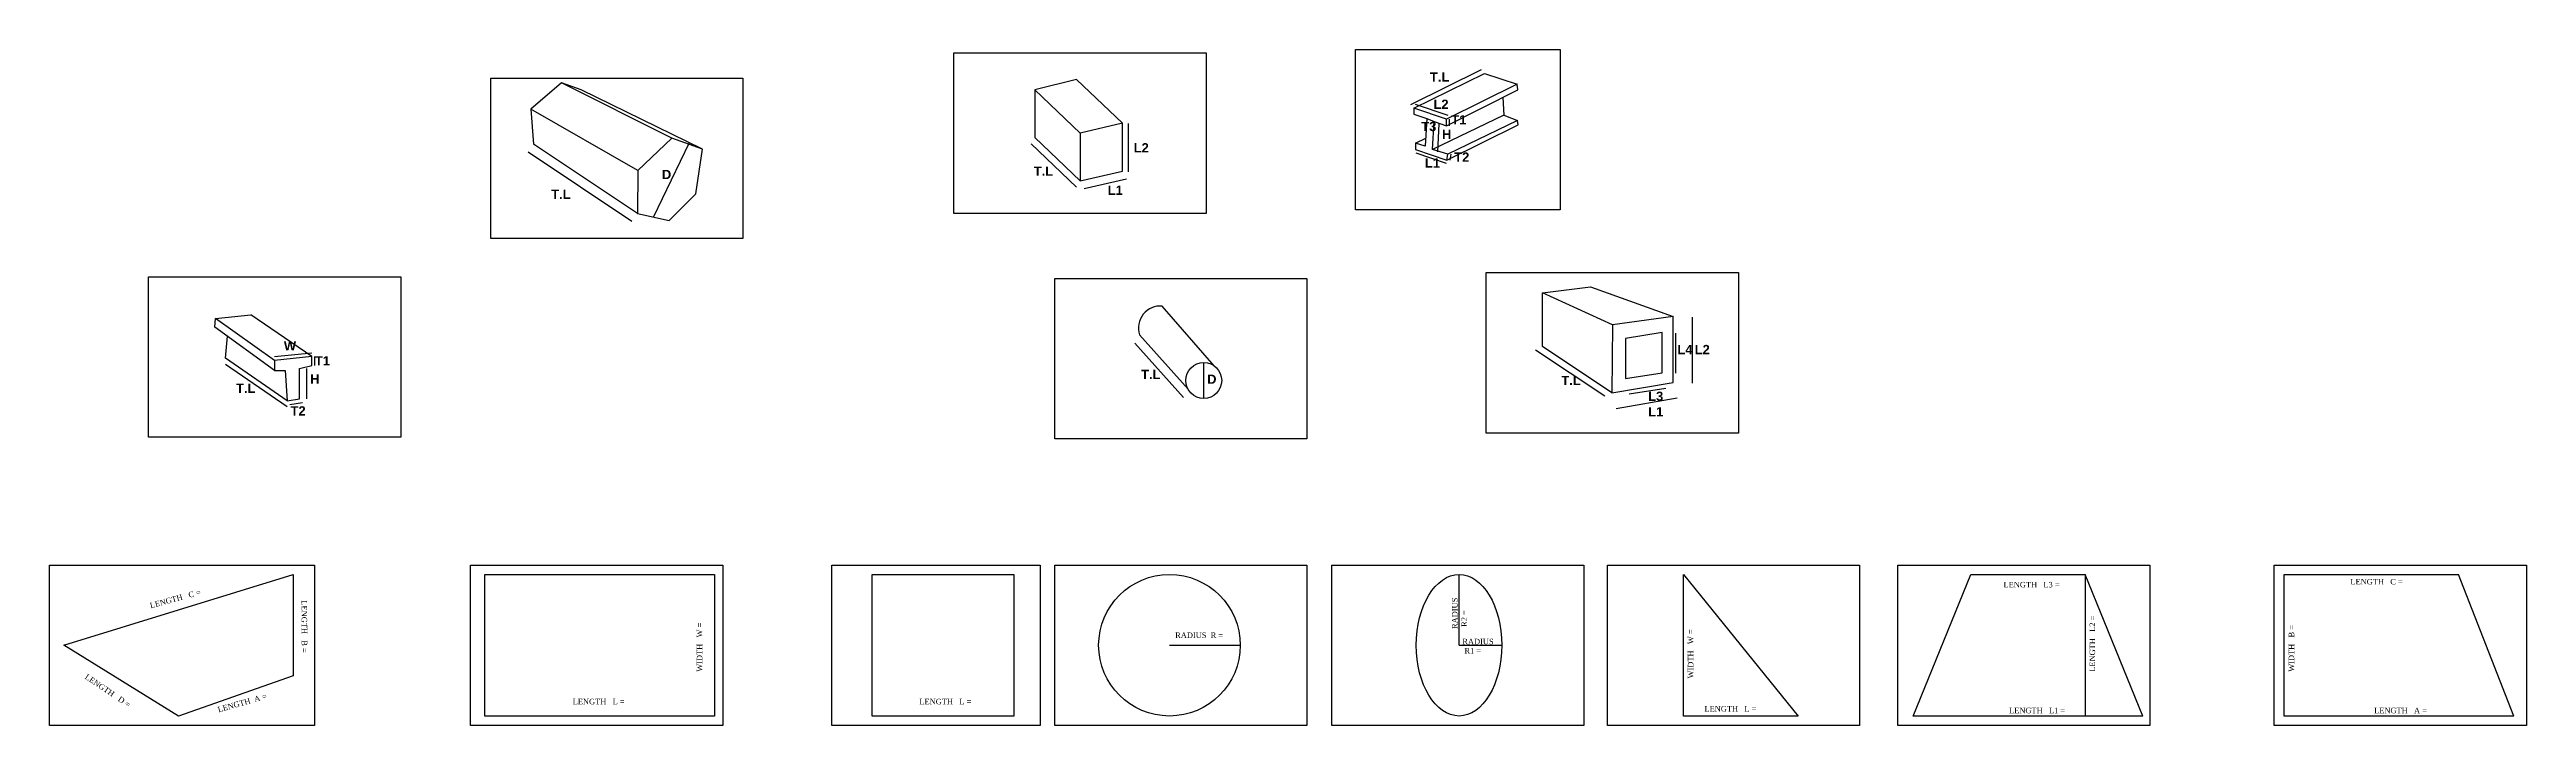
# Model space of a CAD drawing. Header units: millimetres. Extents: x -5197 to 8164, y 1159 to 4808.
import ezdxf

# ---------------------------------------------------------------- set-up
doc = ezdxf.new("R2010")
doc.units = ezdxf.units.MM
doc.styles.get("Standard").update_dxf_attribs({"font": 'arial.ttf'})

msp = doc.modelspace()

# ---------------------------------------------------------------- linework, layer by layer
at = {"lineweight": 30}
for p, q in [((2146, 4511), (2527, 4699)), ((2348, 4452), (2172, 4511)), ((2233, 4435), (2271, 4419)), ((2355, 4396), (2355, 4431)), ((-1940, 3903), (-1745, 4305)), ((98, 4299), (342, 4065)), ((623, 4148), (623, 4409)), ((2291, 4256), (2298, 4407)), ((-2056, 3880), (-2616, 4254)), ((2173, 4250), (2336, 4194)), ((2358, 4211), (2363, 4242)), ((384, 4058), (612, 4109)), ((3666, 3006), (3666, 3362)), ((919, 2930), (658, 3222)), ((3576, 3060), (3576, 3277)), ((-3916, 2879), (-4248, 3108)), ((-3782, 3169), (-3983, 3148)), ((-3810, 2922), (-3810, 3086)), ((-3766, 3102), (-3766, 3151)), ((1029, 2924), (1029, 3117)), ((3193, 2936), (2819, 3185)), ((3324, 2949), (3521, 2979)), ((-3901, 2892), (-3832, 2902)), ((3253, 2870), (3583, 2927))]:
    msp.add_line(p, q, dxfattribs=at)
at = {"color": 1, "lineweight": 30}
for p, q in [((2162, 4490), (2543, 4678)), ((2543, 4678), (2719, 4621)), ((-2435, 4627), (-2601, 4486)), ((-1840, 4329), (-2435, 4627)), ((-2330, 4589), (-2435, 4627)), ((-1675, 4270), (-2330, 4589)), ((342, 4645), (117, 4590)), ((117, 4590), (117, 4333)), ((362, 4356), (117, 4590)), ((590, 4410), (342, 4645)), ((2719, 4621), (2338, 4431)), ((2338, 4396), (2724, 4589)), ((2642, 4548), (2647, 4453)), ((2724, 4589), (2719, 4621)), ((-2023, 4154), (-2601, 4486)), ((-2601, 4486), (-2586, 4296)), ((590, 4410), (362, 4356)), ((590, 4150), (590, 4410)), ((2162, 4490), (2162, 4459)), ((2338, 4431), (2162, 4490)), ((2162, 4459), (2233, 4435)), ((2233, 4435), (2224, 4285)), ((2647, 4453), (2263, 4267)), ((2263, 4267), (2271, 4419)), ((2271, 4419), (2338, 4396)), ((2338, 4396), (2338, 4431)), ((2721, 4425), (2345, 4242)), ((2647, 4453), (2721, 4425)), ((2725, 4401), (2721, 4425)), ((-2026, 3922), (-2586, 4296)), ((-1840, 4329), (-2023, 4154)), ((-1675, 4270), (-1840, 4329)), ((117, 4333), (362, 4099)), ((362, 4356), (362, 4099)), ((2172, 4302), (2227, 4329)), ((2224, 4285), (2172, 4302)), ((2172, 4302), (2172, 4267)), ((2340, 4211), (2725, 4401)), ((-2023, 4154), (-2026, 3922)), ((-1711, 4028), (-1675, 4270)), ((362, 4099), (590, 4150)), ((2172, 4267), (2340, 4211)), ((2345, 4242), (2263, 4267)), ((2340, 4211), (2345, 4242)), ((-1855, 3884), (-1711, 4028)), ((-2026, 3922), (-1855, 3884)), ((2856, 3495), (3115, 3526)), ((2856, 3204), (2856, 3495)), ((3233, 3321), (2856, 3495)), ((3115, 3526), (3561, 3367)), ((-4305, 3309), (-4301, 3355)), ((-4301, 3355), (-4111, 3376)), ((-3983, 3129), (-4301, 3355)), ((-3782, 3151), (-4111, 3376)), ((1085, 3100), (805, 3422)), ((3561, 3367), (3233, 3321)), ((3561, 3011), (3561, 3367)), ((-3983, 3075), (-4305, 3309)), ((-4248, 3141), (-4238, 3261)), ((944, 2975), (683, 3268)), ((3233, 3321), (3230, 2954)), ((3502, 3280), (3304, 3248)), ((3304, 3248), (3304, 3032)), ((3502, 3062), (3502, 3280)), ((-3916, 2911), (-4248, 3141)), ((-3782, 3151), (-3983, 3129)), ((-3983, 3129), (-3983, 3075)), ((-3983, 3075), (-3926, 3075)), ((-3926, 3075), (-3916, 2911)), ((-3848, 3086), (-3782, 3102)), ((-3848, 2922), (-3848, 3086)), ((-3782, 3102), (-3782, 3151)), ((3230, 2954), (2856, 3204)), ((3230, 2954), (3561, 3011)), ((3304, 3032), (3502, 3062)), ((-3916, 2911), (-3848, 2922))]:
    msp.add_line(p, q, dxfattribs=at)
for p, q in [((-5120, 1592), (-3883, 1974)), ((-3883, 1974), (-3883, 1426)), ((2406, 1592), (2406, 1974)), ((4856, 1209), (5167, 1974)), ((6094, 1209), (5783, 1974)), ((5783, 1974), (5783, 1209)), ((8095, 1209), (7797, 1974)), ((-4502, 1209), (-5120, 1592)), ((844, 1592), (1226, 1592)), ((2406, 1592), (2637, 1592)), ((-3883, 1426), (-4502, 1209))]:
    msp.add_line(p, q)
for points in [[(-319, 4789), (1042, 4789), (1042, 3923), (-319, 3923)], [(1848, 4808), (2952, 4808), (2952, 3942), (1848, 3942)], [(-2817, 4653), (-1457, 4653), (-1457, 3787), (-2817, 3787)], [(-4663, 3581), (-3303, 3581), (-3303, 2715), (-4663, 2715)], [(225, 3572), (1585, 3572), (1585, 2706), (225, 2706)], [(2552, 3603), (3913, 3603), (3913, 2737), (2552, 2737)], [(-5197, 2025), (-3767, 2025), (-3767, 1159), (-5197, 1159)], [(-2926, 2025), (-1566, 2025), (-1566, 1159), (-2926, 1159)], [(-978, 2025), (147, 2025), (147, 1159), (-978, 1159)], [(225, 2025), (1585, 2025), (1585, 1159), (225, 1159)], [(1719, 2025), (3079, 2025), (3079, 1159), (1719, 1159)], [(3206, 2025), (4566, 2025), (4566, 1159), (3206, 1159)], [(4772, 2025), (6132, 2025), (6132, 1159), (4772, 1159)], [(6803, 2025), (8164, 2025), (8164, 1159), (6803, 1159)], [(-2849, 1974), (-1611, 1974), (-1611, 1209), (-2849, 1209)], [(-760, 1974), (5, 1974), (5, 1209), (-760, 1209)], [(4236, 1209), (3617, 1209), (3617, 1974)]]:
    msp.add_lwpolyline(points, close=True)
for points in [[(5167, 1974), (5783, 1974)], [(8095, 1209), (6857, 1209), (6857, 1974), (7797, 1974)], [(6094, 1209), (4856, 1209)]]:
    msp.add_lwpolyline(points)
msp.add_circle((1029, 3021), 96.7, dxfattribs=at)
msp.add_circle((844, 1592), 382)
msp.add_arc((795, 3305), 118, 84.9262, 198.2926, dxfattribs=at)
msp.add_ellipse((2406, 1592), major_axis=(0, 382), ratio=0.603592)

# ---------------------------------------------------------------- texts
at = {"lineweight": 30, "char_height": 50, "attachment_point": 1}
for s, insert in [('{\\fArial|b1|i0|c0|p34;T.L}', (2249, 4684)), ('{\\fArial|b1|i0|c0|p34;T3}', (2202, 4417)), ('{\\fArial|b1|i0|c0|p34;L2}', (2268, 4537)), ('{\\fArial|b1|i0|c0|p34;T1}', (2364, 4453)), ('{\\fArial|b1|i0|c0|p34;L2}', (651, 4302)), ('{\\fArial|b1|i0|c0|p34;H}', (2314, 4375)), ('{\\fArial|b1|i0|c0|p34;D}', (-1894, 4158)), ('{\\fArial|b1|i0|c0|p34;T.L}', (112, 4176)), ('{\\fArial|b1|i0|c0|p34;L1}', (2222, 4220)), ('{\\fArial|b1|i0|c0|p34;T2}', (2380, 4252)), ('{\\fArial|b1|i0|c0|p34;T.L}', (-2491, 4051)), ('{\\fArial|b1|i0|c0|p34;L1}', (511, 4073)), ('{\\fArial|b1|i0|c0|p34;W}', (-3933, 3233)), ('{\\fArial|b1|i0|c0|p34;L4}', (3584, 3213)), ('{\\fArial|b1|i0|c0|p34;L2}', (3677, 3213)), ('{\\fArial|b1|i0|c0|p34;T1}', (-3766, 3152)), ('{\\fArial|b1|i0|c0|p34;T.L}', (691, 3079)), ('{\\fArial|b1|i0|c0|p34;T.L}', (-4191, 3004)), ('{\\fArial|b1|i0|c0|p34;H}', (-3791, 3054)), ('{\\fArial|b1|i0|c0|p34;D}', (1047, 3053)), ('{\\fArial|b1|i0|c0|p34;T.L}', (2958, 3046)), ('{\\fArial|b1|i0|c0|p34;L3}', (3426, 2961)), ('{\\fArial|b1|i0|c0|p34;T2}', (-3897, 2882)), ('{\\fArial|b1|i0|c0|p34;L1}', (3426, 2877))]:
    msp.add_mtext_dynamic_manual_height_columns(s, width=165.83, gutter_width=12.5, heights=[0], dxfattribs=dict(at, insert=insert))
at = {"char_height": 30, "attachment_point": 1}
for s, insert, rotation in [('{\\fTimes New Roman|b0|i0|c0|p18;LENGTH   C =    }', (-4659, 1820), 15.2597), ('{\\fTimes New Roman|b0|i0|c0|p18;LENGTH   B =    }', (-3808, 1834), 270.2668), ('{\\fTimes New Roman|b0|i0|c0|p18;RADIUS  \\P R2 =    }', (2368, 1680), 90), ('{\\fTimes New Roman|b0|i0|c0|p18;LENGTH   L2 =   }', (5807, 1449), 90), ('{\\fTimes New Roman|b0|i0|c0|p18;WIDTH   W =   }', (-1706, 1449), 90), ('{\\fTimes New Roman|b0|i0|c0|p18;WIDTH   W =   }', (3640, 1413), 90), ('{\\fTimes New Roman|b0|i0|c0|p18;WIDTH   B =   }', (6881, 1449), 90), ('{\\fTimes New Roman|b0|i0|c0|p18;LENGTH   D =    }', (-4993, 1439), 325.9993), ('{\\fTimes New Roman|b0|i0|c0|p18;LENGTH  A =    }', (-4293, 1258), 15.9977)]:
    msp.add_mtext_dynamic_manual_height_columns(s, width=556.29, gutter_width=12.5, heights=[0], dxfattribs=dict(at, insert=insert, rotation=rotation))
for s, insert in [('{\\fTimes New Roman|b0|i0|c0|p18;LENGTH   L3 =    }', (5343, 1934)), ('{\\fTimes New Roman|b0|i0|c0|p18;LENGTH   C =    }', (7214, 1950)), ('{\\fTimes New Roman|b0|i0|c0|p18;RADIUS  R =    }', (875, 1661)), ('{\\fTimes New Roman|b0|i0|c0|p18;RADIUS  \\P R1 =    }', (2424, 1627)), ('{\\fTimes New Roman|b0|i0|c0|p18;LENGTH   L =    }', (-2375, 1303)), ('{\\fTimes New Roman|b0|i0|c0|p18;LENGTH   L =    }', (-505, 1303)), ('{\\fTimes New Roman|b0|i0|c0|p18;LENGTH   L =    }', (3730, 1264)), ('{\\fTimes New Roman|b0|i0|c0|p18;LENGTH   L1 =    }', (5373, 1255)), ('{\\fTimes New Roman|b0|i0|c0|p18;LENGTH   A =    }', (7342, 1255))]:
    msp.add_mtext_dynamic_manual_height_columns(s, width=556.29, gutter_width=12.5, heights=[0], dxfattribs=dict(at, insert=insert))

doc.saveas('drawing.dxf')
